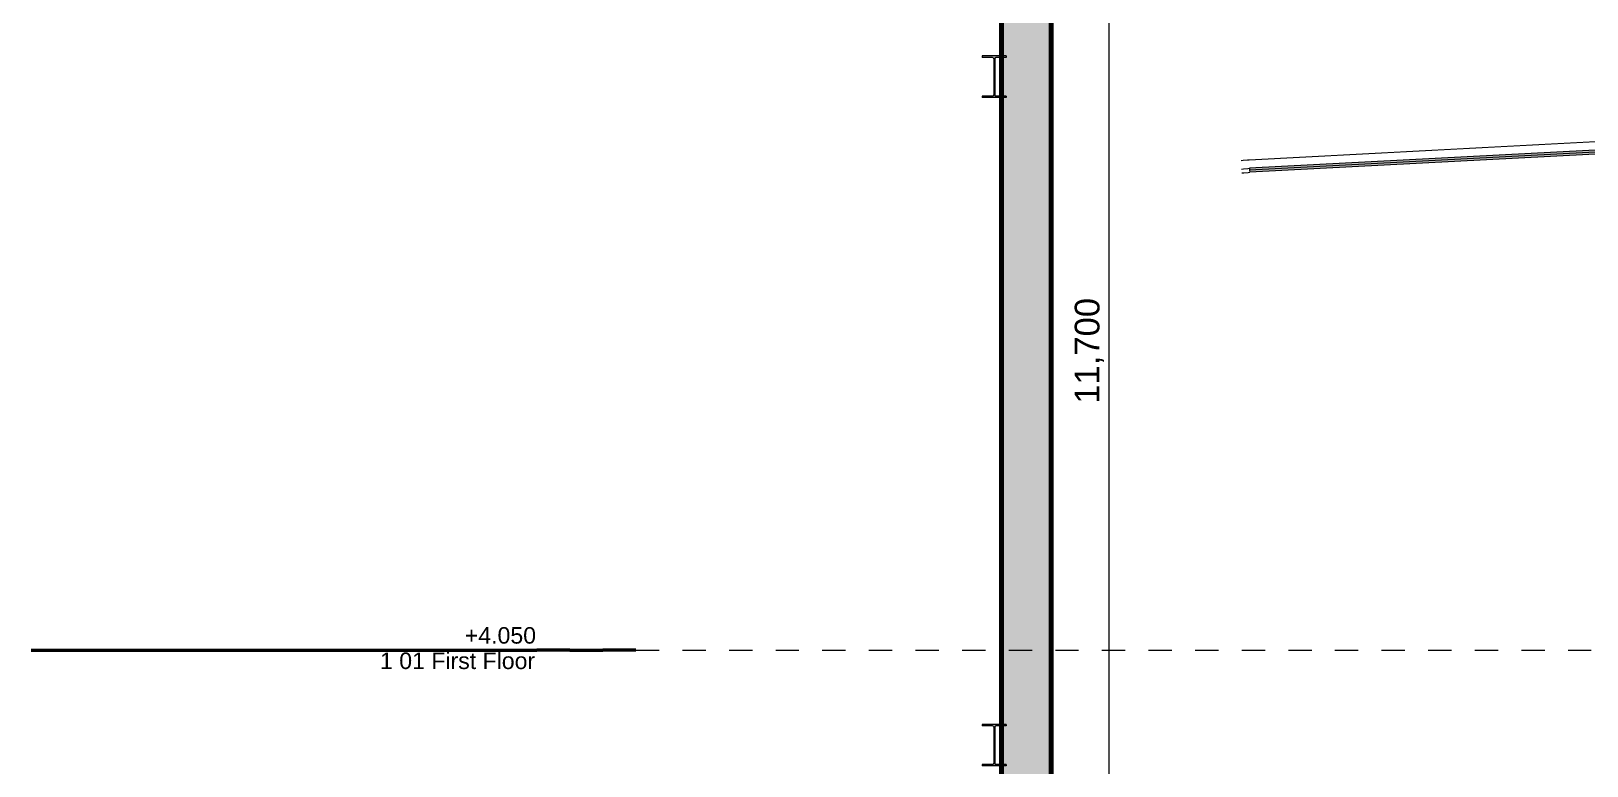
# Model space of a CAD drawing. Header units: millimetres. Extents: x -48147 to 1392261, y -496296 to 18123.
# Drawn here: x 1350092 to 1359513, y -488447 to -483995 of the extents above; entities that cross this region are included whole.
import ezdxf

# ---------------------------------------------------------------- set-up
doc = ezdxf.new("R2010")
doc.units = ezdxf.units.MM
doc.header["$MEASUREMENT"] = 0
doc.linetypes.add('Dashed', pattern=[2822.222233, 1411.111116, -1411.111116])
doc.linetypes.add('Wipeout_Contour', pattern=[1000, 0, -1000])
for name, color, linetype, lineweight, true_color in [('0_Pen_No__105', 7, 'Continuous', 15, 0xa6a6a6), ('0_Pen_No__25', 7, 'Continuous', 50, 0x2a2a2a), ('New_A-20-M_Ceiling_Pen_No__107', 7, 'Continuous', 15, 0xa6a6a6), ('New_A-25-M_Wall_Int_Pen_No__27', 7, 'Continuous', 50, 0x2a2a2a), ('New_A-25-M_Wall_Int_Pen_No__81', 7, 'Continuous', 20, 0x6a6a6a)]:
    doc.layers.add(name, color=color, linetype=linetype, lineweight=lineweight, true_color=true_color)
for name, color, linetype, lineweight in [('0_Pen_No__6', 7, 'Continuous', 35), ('A-95-D_1_20_Pen_No__1', 7, 'Continuous', 13), ('New_A-20-M_Ceiling_Pen_No__192', 7, 'Continuous', 13), ('New_A-20-M_Ceiling_Pen_No__92', 8, 'Continuous', 13), ('New_S-280-M_STRUCT_FRAME.IFC Import_Pen_No__1', 7, 'Continuous', 13), ('New_S-280-M_STRUCT_FRAME.IFC Import_Pen_No__160', 5, 'Continuous', 200)]:
    doc.layers.add(name, color=color, linetype=linetype, lineweight=lineweight)
for name, color, linetype in [('A-95-D_1_20', 7, 'Continuous'), ('New_A-20-M_Ceiling', 7, 'Continuous'), ('New_A-25-M_Wall_Int', 7, 'Continuous'), ('New_S-280-M_STRUCT_FRAME.IFC Import', 7, 'Continuous')]:
    doc.layers.add(name, color=color, linetype=linetype)
doc.styles.add('GENERATED_STYLE_1', font='')
doc.styles.add('GENERATED_STYLE_2', font='')
doc.styles.get('GENERATED_STYLE_1').set_extended_font_data('Swis721 BT')
doc.styles.get('GENERATED_STYLE_2').set_extended_font_data('Arial')
doc.dimstyles.new('GENERATED_STYLE__5', dxfattribs={"dimtxt": 150, "dimasz": 47.5, "dimexe": 0.18, "dimexo": 0, "dimgap": 0.09, "dimtad": 1, "dimdec": 0, "dimzin": 0, "dimdsep": 46, "dimtxsty": 'GENERATED_STYLE_2', "dimblk": 'ARROWHEAD_2', "dimblk1": 'ARROWHEAD_2', "dimblk2": 'ARROWHEAD_2', "dimcen": 0.09, "dimclrd": 7, "dimclre": 7, "dimclrt": 7, "dimadec": 0, "dimazin": 0, "dimtfac": 1, "dimtdec": 4, "dimtmove": 0, "dimatfit": 3, "dimfxl": 1, "dimtolj": 1, "dimtzin": 0, "dimarcsym": 0})

# ---------------------------------------------------------------- blocks, each defined once
blk = doc.blocks.new('Section Elem_3_1', base_point=(1317838.7, -491795.5))
at = {"layer": 'New_A-25-M_Wall_Int_Pen_No__81', "linetype": 'Continuous', "lineweight": 0, "true_color": 0x353535}
blk.add_hatch(color=250, dxfattribs=at).paths.add_polyline_path([(1355973, -480095.5), (1355973, -491795.5), (1356273, -491795.5), (1356273, -480095.5)])
at = {"layer": 'New_A-25-M_Wall_Int_Pen_No__27', "linetype": 'Continuous'}
for p, q in [((1355973, -480095.5), (1355973, -491795.5)), ((1356273, -480095.5), (1356273, -491795.5))]:
    blk.add_line(p, q, dxfattribs=at)
blk = doc.blocks.new('Section Elem_4_1', base_point=(1317838.7, -491795.5))
at = {"layer": 'New_A-25-M_Wall_Int_Pen_No__27', "linetype": 'Continuous'}
blk.add_line((1356262.1, -480095.5), (1356262.1, -491795.5), dxfattribs=at)
at = {"color": 254, "linetype": 'Wipeout_Contour', "lineweight": 0, "ltscale": 5759181.35626186}
blk.add_wipeout([(1355907.2, -484388.4), (1355912.9, -484388.4), (1355912.9, -484154.1), (1355907.2, -484154.1)], dxfattribs=at).dxf.layer = 'New_A-25-M_Wall_Int'
at = {"color": 254, "linetype": 'Wipeout_Contour', "lineweight": 0, "ltscale": 5764650.370343395}
blk.add_wipeout([(1355907.2, -488438.4), (1355912.9, -488438.4), (1355912.9, -488204.1), (1355907.2, -488204.1)], dxfattribs=at).dxf.layer = 'New_A-25-M_Wall_Int'
at = {"color": 254, "linetype": 'Wipeout_Contour', "lineweight": 0, "ltscale": 5758623.654198958}
blk.add_wipeout([(1355907.2, -483567.5), (1355907.2, -484145.5), (1355912.9, -484145.5), (1355912.9, -483567.5)], dxfattribs=at).dxf.layer = 'New_A-25-M_Wall_Int'
at = {"color": 254, "linetype": 'Wipeout_Contour', "lineweight": 0, "ltscale": 5761915.240020863}
blk.add_wipeout([(1355912.9, -484397), (1355907.2, -484397), (1355907.2, -488195.5), (1355912.9, -488195.5)], dxfattribs=at).dxf.layer = 'New_A-25-M_Wall_Int'
at = {"color": 254, "linetype": 'Wipeout_Contour', "lineweight": 0, "ltscale": 5758690.967438567}
blk.add_wipeout([(1355942.9, -483567.5), (1355912.9, -483567.5), (1355912.9, -484145.5), (1355942.9, -484145.5)], dxfattribs=at).dxf.layer = 'New_A-25-M_Wall_Int'
at = {"color": 254, "linetype": 'Wipeout_Contour', "lineweight": 0, "ltscale": 11529349.85395972}
blk.add_wipeout([(1355913.4, -488204.1), (1355912.9, -488204.1), (1355912.9, -488438.4), (1355913.4, -488438.4), (1355918.7, -488436.2), (1355921, -488430.8), (1355921, -488211.7), (1355918.7, -488206.3)], dxfattribs=at).dxf.layer = 'New_A-25-M_Wall_Int'
at = {"color": 254, "linetype": 'Wipeout_Contour', "lineweight": 0, "ltscale": 5761982.514820504}
blk.add_wipeout([(1355912.9, -484397), (1355912.9, -488195.5), (1355942.9, -488195.5), (1355942.9, -484397)], dxfattribs=at).dxf.layer = 'New_A-25-M_Wall_Int'
at = {"color": 254, "linetype": 'Wipeout_Contour', "lineweight": 0, "ltscale": 11518411.87261064}
blk.add_wipeout([(1355913.4, -484154.1), (1355912.9, -484154.1), (1355912.9, -484388.4), (1355913.4, -484388.4), (1355918.7, -484386.2), (1355921, -484380.8), (1355921, -484161.7), (1355918.7, -484156.3)], dxfattribs=at).dxf.layer = 'New_A-25-M_Wall_Int'
at = {"color": 254, "linetype": 'Wipeout_Contour', "lineweight": 0, "ltscale": 11529478.94510084}
blk.add_wipeout([(1355927.2, -488430.8), (1355929.4, -488436.2), (1355934.8, -488438.4), (1355942.9, -488438.4), (1355942.9, -488204.1), (1355934.8, -488204.1), (1355929.4, -488206.3), (1355927.2, -488211.7)], dxfattribs=at).dxf.layer = 'New_A-25-M_Wall_Int'
at = {"color": 254, "linetype": 'Wipeout_Contour', "lineweight": 0, "ltscale": 11518541.08639459}
blk.add_wipeout([(1355927.2, -484161.7), (1355927.2, -484380.8), (1355929.4, -484386.2), (1355934.8, -484388.4), (1355942.9, -484388.4), (1355942.9, -484154.1), (1355934.8, -484154.1), (1355929.4, -484156.3)], dxfattribs=at).dxf.layer = 'New_A-25-M_Wall_Int'
at = {"color": 254, "linetype": 'Wipeout_Contour', "lineweight": 0, "ltscale": 5762073.720846888}
blk.add_wipeout([(1355942.9, -484397), (1355942.9, -488195.5), (1355961.3, -488195.5), (1355961.3, -484397)], dxfattribs=at).dxf.layer = 'New_A-25-M_Wall_Int'
at = {"color": 254, "linetype": 'Wipeout_Contour', "lineweight": 0, "ltscale": 5759339.9122853}
blk.add_wipeout([(1355942.9, -484154.1), (1355942.9, -484388.4), (1355961.3, -484388.4), (1355961.3, -484154.1)], dxfattribs=at).dxf.layer = 'New_A-25-M_Wall_Int'
at = {"color": 254, "linetype": 'Wipeout_Contour', "lineweight": 0, "ltscale": 5764808.775946585}
blk.add_wipeout([(1355961.3, -488204.1), (1355942.9, -488204.1), (1355942.9, -488438.4), (1355961.3, -488438.4)], dxfattribs=at).dxf.layer = 'New_A-25-M_Wall_Int'
at = {"color": 254, "linetype": 'Wipeout_Contour', "lineweight": 0, "ltscale": 5758782.225578139}
blk.add_wipeout([(1355942.9, -483567.5), (1355942.9, -484145.5), (1355961.3, -484145.5), (1355961.3, -483567.5)], dxfattribs=at).dxf.layer = 'New_A-25-M_Wall_Int'
at = {"layer": 'New_A-25-M_Wall_Int_Pen_No__81', "linetype": 'Continuous', "lineweight": 0, "true_color": 0x353535}
blk.add_hatch(color=250, dxfattribs=at).paths.add_polyline_path([(1356262.1, -491795.5), (1356262.1, -480095.5), (1355961.3, -480095.5), (1355961.3, -491795.5)])
at = {"layer": 'New_A-25-M_Wall_Int_Pen_No__27', "linetype": 'Continuous'}
blk.add_line((1355961.3, -480095.5), (1355961.3, -491795.5), dxfattribs=at)
blk = doc.blocks.new('Section Elem_55_1', base_point=(1317838.7, -491795.5))
at = {"color": 254, "linetype": 'Wipeout_Contour', "lineweight": 0, "ltscale": 7217483.834154881}
blk.add_wipeout([(1357435, -484853.4), (1357423.9, -484854.3), (1363030.2, -484561.1), (1363038.7, -484560.2), (1357439.8, -484853)], dxfattribs=at).dxf.layer = 'New_A-20-M_Ceiling'
at = {"color": 254, "linetype": 'Wipeout_Contour', "lineweight": 0, "ltscale": 5776081.843480536}
blk.add_wipeout([(1357442.2, -484852.8), (1357439.9, -484853), (1363038.7, -484560.2), (1363040.3, -484560)], dxfattribs=at).dxf.layer = 'New_A-20-M_Ceiling'
at = {"color": 254, "linetype": 'Wipeout_Contour', "lineweight": 0, "ltscale": 8664186.356011795}
blk.add_wipeout([(1357442.2, -484852.8), (1363040.3, -484560), (1363049.1, -484559.1), (1363053.5, -484558.4), (1357465.1, -484850.6), (1357461.5, -484851)], dxfattribs=at).dxf.layer = 'New_A-20-M_Ceiling'
at = {"color": 254, "linetype": 'Wipeout_Contour', "lineweight": 0, "ltscale": 5776159.597508478}
blk.add_wipeout([(1357471.2, -484849.9), (1357465.1, -484850.6), (1363053.5, -484558.4), (1363057.1, -484557.8)], dxfattribs=at).dxf.layer = 'New_A-20-M_Ceiling'
at = {"color": 254, "linetype": 'Wipeout_Contour', "lineweight": 0, "ltscale": 5765613.328634864}
blk.add_wipeout([(1357422.6, -484830.3), (1357433.8, -484829.4), (1357431.1, -484779.5), (1357420, -484780.4)], dxfattribs=at).dxf.layer = 'New_A-20-M_Ceiling'
at = {"color": 254, "linetype": 'Wipeout_Contour', "lineweight": 0, "ltscale": 5765681.966370309}
blk.add_wipeout([(1357431.1, -484779.5), (1357433.8, -484829.4), (1357460.2, -484827.1), (1357457.6, -484777.1)], dxfattribs=at).dxf.layer = 'New_A-20-M_Ceiling'
at = {"color": 254, "linetype": 'Wipeout_Contour', "lineweight": 0, "ltscale": 5765747.778907812}
blk.add_wipeout([(1357457.6, -484777.1), (1357460.2, -484827.1), (1357469.9, -484826), (1357467.3, -484776)], dxfattribs=at).dxf.layer = 'New_A-20-M_Ceiling'
at = {"color": 254, "linetype": 'Wipeout_Contour', "lineweight": 0, "ltscale": 5765804.754823649}
blk.add_wipeout([(1357460.2, -484827.1), (1357461.5, -484851), (1357471.2, -484849.9), (1357469.9, -484826)], dxfattribs=at).dxf.layer = 'New_A-20-M_Ceiling'
at = {"color": 254, "linetype": 'Wipeout_Contour', "lineweight": 0, "ltscale": 5765738.955738638}
blk.add_wipeout([(1357433.8, -484829.4), (1357435, -484853.4), (1357461.5, -484851), (1357460.2, -484827.1)], dxfattribs=at).dxf.layer = 'New_A-20-M_Ceiling'
at = {"color": 254, "linetype": 'Wipeout_Contour', "lineweight": 0, "ltscale": 5765670.288665532}
blk.add_wipeout([(1357435, -484853.4), (1357433.8, -484829.4), (1357422.6, -484830.3), (1357423.9, -484854.3)], dxfattribs=at).dxf.layer = 'New_A-20-M_Ceiling'
at = {"color": 254, "linetype": 'Wipeout_Contour', "lineweight": 0, "ltscale": 5776093.042990047}
blk.add_wipeout([(1363053.2, -484483.9), (1357467.3, -484776), (1357469.9, -484826), (1363055.9, -484533.9)], dxfattribs=at).dxf.layer = 'New_A-20-M_Ceiling'
at = {"layer": 'New_A-20-M_Ceiling_Pen_No__107', "linetype": 'Continuous'}
for points in [[(1357469.9, -484826), (1357470.6, -484837.9), (1363056.5, -484545.8), (1363055.9, -484533.9)], [(1357470.6, -484837.9), (1357471.2, -484849.9), (1363057.1, -484557.8), (1363056.5, -484545.8)]]:
    blk.add_hatch(color=256, dxfattribs=at).paths.add_polyline_path(points)
at = {"layer": 'New_A-20-M_Ceiling_Pen_No__192', "linetype": 'Continuous'}
for p, q in [((1363053.2, -484483.9), (1357467.3, -484776)), ((1363055.9, -484533.9), (1357469.9, -484826)), ((1363056.5, -484545.8), (1357470.6, -484837.9)), ((1363057.1, -484557.8), (1357471.2, -484849.9))]:
    blk.add_line(p, q, dxfattribs=at)
at = {"layer": 'New_A-20-M_Ceiling_Pen_No__192', "linetype": 'Continuous', "flags": 128}
for points in [[(1363055.9, -484533.9), (1363056.5, -484545.8), (1363057.1, -484557.8)], [(1357469.9, -484826), (1357470.6, -484837.9), (1357471.2, -484849.9)]]:
    blk.add_lwpolyline(points, dxfattribs=at)
at = {"layer": 'New_A-20-M_Ceiling_Pen_No__92', "linetype": 'Continuous'}
for p, q in [((1363049.1, -484559.1), (1363030.2, -484561.1)), ((1363057.1, -484557.8), (1363049.1, -484559.1)), ((1357431.1, -484779.5), (1357420, -484780.4)), ((1357457.6, -484777.1), (1357431.1, -484779.5)), ((1357467.3, -484776), (1357457.6, -484777.1)), ((1357422.6, -484830.3), (1357433.8, -484829.4)), ((1357423.9, -484854.3), (1357435, -484853.4)), ((1357433.8, -484829.4), (1357460.2, -484827.1)), ((1357435, -484853.4), (1357461.5, -484851)), ((1357460.2, -484827.1), (1357469.9, -484826)), ((1357461.5, -484851), (1357471.2, -484849.9))]:
    blk.add_line(p, q, dxfattribs=at)
blk = doc.blocks.new('Section Elem_98_1', base_point=(1317838.7, -491795.5))
at = {"layer": 'New_S-280-M_STRUCT_FRAME.IFC Import_Pen_No__160', "linetype": 'Continuous', "lineweight": 0, "true_color": 0x00007f}
blk.add_hatch(color=176, dxfattribs=at).paths.add_polyline_path([(1355851, -488447), (1355997.1, -488447), (1355997.1, -488438.4), (1355934.7, -488438.4), (1355929.3, -488436.2), (1355927.1, -488430.8), (1355927.1, -488211.7), (1355929.3, -488206.3), (1355934.7, -488204.1), (1355997.1, -488204.1), (1355997.1, -488195.5), (1355851, -488195.5), (1355851, -488204.1), (1355913.4, -488204.1), (1355918.7, -488206.3), (1355921, -488211.7), (1355921, -488430.8), (1355918.7, -488436.2), (1355913.4, -488438.4), (1355851, -488438.4)])
at = {"layer": 'New_S-280-M_STRUCT_FRAME.IFC Import_Pen_No__1', "linetype": 'Continuous'}
for p, q in [((1355851, -488195.5), (1355851, -488204.1)), ((1355997.1, -488195.5), (1355851, -488195.5)), ((1355997.1, -488204.1), (1355934.8, -488204.1)), ((1355851, -488438.4), (1355851, -488447)), ((1355997.1, -488447), (1355851, -488447)), ((1355997.1, -488438.4), (1355934.8, -488438.4))]:
    blk.add_line(p, q, dxfattribs=at)
at = {"layer": 'New_S-280-M_STRUCT_FRAME.IFC Import_Pen_No__1', "linetype": 'Continuous', "flags": 128}
for points in [[(1355918.7, -488206.3), (1355913.4, -488204.1), (1355851, -488204.1)], [(1355918.7, -488206.3), (1355921, -488211.7), (1355921, -488430.8), (1355918.7, -488436.2)], [(1355918.7, -488436.2), (1355913.4, -488438.4), (1355851, -488438.4)]]:
    blk.add_lwpolyline(points, dxfattribs=at)
blk = doc.blocks.new('Section Elem_102_1', base_point=(1317838.7, -491795.5))
at = {"layer": 'New_S-280-M_STRUCT_FRAME.IFC Import_Pen_No__160', "linetype": 'Continuous', "lineweight": 0, "true_color": 0x00007f}
blk.add_hatch(color=176, dxfattribs=at).paths.add_polyline_path([(1355851, -484397), (1355997.1, -484397), (1355997.1, -484388.4), (1355934.7, -484388.4), (1355929.3, -484386.2), (1355927.1, -484380.8), (1355927.1, -484161.7), (1355929.3, -484156.3), (1355934.7, -484154.1), (1355997.1, -484154.1), (1355997.1, -484145.5), (1355851, -484145.5), (1355851, -484154.1), (1355913.4, -484154.1), (1355918.7, -484156.3), (1355921, -484161.7), (1355921, -484380.8), (1355918.7, -484386.2), (1355913.4, -484388.4), (1355851, -484388.4)])
at = {"layer": 'New_S-280-M_STRUCT_FRAME.IFC Import_Pen_No__1', "linetype": 'Continuous'}
for p, q in [((1355851, -484145.5), (1355851, -484154.1)), ((1355997.1, -484145.5), (1355851, -484145.5)), ((1355997.1, -484154.1), (1355934.8, -484154.1)), ((1355851, -484388.4), (1355851, -484397)), ((1355997.1, -484397), (1355851, -484397)), ((1355997.1, -484388.4), (1355934.8, -484388.4))]:
    blk.add_line(p, q, dxfattribs=at)
at = {"layer": 'New_S-280-M_STRUCT_FRAME.IFC Import_Pen_No__1', "linetype": 'Continuous', "flags": 128}
for points in [[(1355918.7, -484156.3), (1355913.4, -484154.1), (1355851, -484154.1)], [(1355918.7, -484156.3), (1355921, -484161.7), (1355921, -484380.8), (1355918.7, -484386.2)], [(1355918.7, -484386.2), (1355913.4, -484388.4), (1355851, -484388.4)]]:
    blk.add_lwpolyline(points, dxfattribs=at)
blk = doc.blocks.new('Section Elem_141_1', base_point=(1317838.7, -491795.5))
at = {"layer": 'New_S-280-M_STRUCT_FRAME.IFC Import_Pen_No__160', "linetype": 'Continuous', "lineweight": 0, "true_color": 0x00007f}
for points in [[(1355927.1, -488211.7), (1355927.1, -488430.8), (1355929.3, -488436.2), (1355934.7, -488438.4), (1355934.8, -488438.4), (1355929.4, -488436.2), (1355927.2, -488430.8), (1355927.2, -488211.7), (1355929.4, -488206.3), (1355934.8, -488204.1), (1355934.7, -488204.1), (1355929.3, -488206.3)], [(1355997.1, -488195.5), (1355997.1, -488204.1), (1355997.2, -488204.1), (1355997.2, -488195.5)], [(1355997.1, -488438.4), (1355997.1, -488447), (1355997.2, -488447), (1355997.2, -488438.4)]]:
    blk.add_hatch(color=176, dxfattribs=at).paths.add_polyline_path(points)
at = {"layer": 'New_S-280-M_STRUCT_FRAME.IFC Import_Pen_No__1', "linetype": 'Continuous'}
for p, q in [((1355934.8, -488204.1), (1355929.4, -488206.3)), ((1355997.2, -488195.5), (1355997.1, -488195.5)), ((1355997.2, -488204.1), (1355997.1, -488204.1)), ((1355997.2, -488195.5), (1355997.2, -488204.1)), ((1355929.4, -488436.2), (1355934.8, -488438.4)), ((1355997.2, -488438.4), (1355997.1, -488438.4)), ((1355997.2, -488447), (1355997.1, -488447)), ((1355997.2, -488438.4), (1355997.2, -488447))]:
    blk.add_line(p, q, dxfattribs=at)
at = {"layer": 'New_S-280-M_STRUCT_FRAME.IFC Import_Pen_No__1', "linetype": 'Continuous', "flags": 128}
blk.add_lwpolyline([(1355929.4, -488206.3), (1355927.2, -488211.7), (1355927.2, -488430.8), (1355929.4, -488436.2)], dxfattribs=at)
blk = doc.blocks.new('Section Elem_145_1', base_point=(1317838.7, -491795.5))
at = {"layer": 'New_S-280-M_STRUCT_FRAME.IFC Import_Pen_No__160', "linetype": 'Continuous', "lineweight": 0, "true_color": 0x00007f}
for points in [[(1355927.1, -484161.7), (1355927.1, -484380.8), (1355929.3, -484386.2), (1355934.7, -484388.4), (1355934.8, -484388.4), (1355929.4, -484386.2), (1355927.2, -484380.8), (1355927.2, -484161.7), (1355929.4, -484156.3), (1355934.8, -484154.1), (1355934.7, -484154.1), (1355929.3, -484156.3)], [(1355997.1, -484145.5), (1355997.1, -484154.1), (1355997.2, -484154.1), (1355997.2, -484145.5)], [(1355997.1, -484388.4), (1355997.1, -484397), (1355997.2, -484397), (1355997.2, -484388.4)]]:
    blk.add_hatch(color=176, dxfattribs=at).paths.add_polyline_path(points)
at = {"layer": 'New_S-280-M_STRUCT_FRAME.IFC Import_Pen_No__1', "linetype": 'Continuous'}
for p, q in [((1355934.8, -484154.1), (1355929.4, -484156.3)), ((1355997.2, -484145.5), (1355997.1, -484145.5)), ((1355997.2, -484154.1), (1355997.1, -484154.1)), ((1355997.2, -484145.5), (1355997.2, -484154.1)), ((1355929.4, -484386.2), (1355934.8, -484388.4)), ((1355997.2, -484388.4), (1355997.1, -484388.4)), ((1355997.2, -484397), (1355997.1, -484397)), ((1355997.2, -484388.4), (1355997.2, -484397))]:
    blk.add_line(p, q, dxfattribs=at)
at = {"layer": 'New_S-280-M_STRUCT_FRAME.IFC Import_Pen_No__1', "linetype": 'Continuous', "flags": 128}
blk.add_lwpolyline([(1355929.4, -484156.3), (1355927.2, -484161.7), (1355927.2, -484380.8), (1355929.4, -484386.2)], dxfattribs=at)
blk = doc.blocks.new('*D206', base_point=(1317838.7, -491795.5))
at = {"layer": 'A-95-D_1_20_Pen_No__1', "linetype": 'Continuous'}
for p, q in [((1356650.8, -480113.6), (1356588.3, -480077.5)), ((1356619.6, -480095.5), (1356619.6, -480065)), ((1356666.5, -480095.5), (1356273, -480095.5)), ((1356619.6, -491795.5), (1356619.6, -480095.5)), ((1356666.5, -491795.5), (1356273, -491795.5)), ((1356588.3, -491777.5), (1356650.8, -491813.6)), ((1356619.6, -491826.1), (1356619.6, -491795.5))]:
    blk.add_line(p, q, dxfattribs=at)
at = {"layer": 'A-95-D_1_20_Pen_No__1', "insert": (1356589.6, -486252.5), "char_height": 150, "attachment_point": 7, "rotation": 90, "style": 'GENERATED_STYLE_2'}
blk.add_mtext('\\A1;{\\fArial|b0|i0|c0|p34;11,700}', dxfattribs=at)
blk = doc.blocks.new('ARROWHEAD_2')
at = {"color": 0, "linetype": 'Continuous', "lineweight": 0}
for p, q in [((0, 0), (-1, 0)), ((-0.38, -0.66), (0.38, 0.66))]:
    blk.add_line(p, q, dxfattribs=at)
blk = doc.blocks.new('S-21 Building Section_STORY_MARKER', base_point=(1317838.7, -491795.5))
at = {"layer": '0_Pen_No__105', "linetype": 'Dashed', "ltscale": 0.1}
blk.add_line((1353754.3, -487745.5), (1380114.6, -487745.5), dxfattribs=at)
at = {"layer": '0_Pen_No__25', "linetype": 'Continuous'}
blk.add_line((1353754.3, -487745.5), (1353654.3, -487745.5), dxfattribs=at)
at = {"color": 254, "linetype": 'Wipeout_Contour', "lineweight": 0, "ltscale": 5748491.650053557}
blk.add_wipeout([(1350092.3, -487597.3), (1350092.3, -487893.8), (1353554.3, -487893.8), (1353554.3, -487597.3)], dxfattribs=at)
at = {"layer": '0_Pen_No__25', "linetype": 'Continuous'}
for p, q in [((1350092.3, -487745.5), (1353154.3, -487745.5)), ((1353354.3, -487745.5), (1353154.3, -487745.5)), ((1353354.3, -487745.5), (1353554.3, -487745.5)), ((1353654.3, -487745.5), (1353554.3, -487745.5))]:
    blk.add_line(p, q, dxfattribs=at)
at = {"layer": '0_Pen_No__6', "char_height": 100, "attachment_point": 1, "style": 'GENERATED_STYLE_1'}
for s, insert in [('\\A1;{\\fSwis721 BT|b0|i0|c0|p34;+4.050}', (1352718.6, -487606.1)), ('\\A1;{\\fSwis721 BT|b0|i0|c0|p34;1 01 First Floor}', (1352205, -487760.1))]:
    blk.add_mtext(s, dxfattribs=dict(at, insert=insert))

msp = doc.modelspace()

# ---------------------------------------------------------------- block references
at = {"layer": 'New_A-20-M_Ceiling'}
msp.add_blockref('Section Elem_55_1', (1317838.7, -491795.5), dxfattribs=at)
at = {"layer": 'New_A-25-M_Wall_Int'}
msp.add_blockref('Section Elem_3_1', (1317838.7, -491795.5), dxfattribs=at)

# ---------------------------------------------------------------- next in the draw order: block references
msp.add_blockref('Section Elem_4_1', (1317838.7, -491795.5), dxfattribs=at)

# ---------------------------------------------------------------- next in the draw order: block references
at = {"layer": 'New_S-280-M_STRUCT_FRAME.IFC Import'}
for name in ['Section Elem_102_1', 'Section Elem_145_1', 'Section Elem_98_1', 'Section Elem_141_1']:
    msp.add_blockref(name, (1317838.7, -491795.5), dxfattribs=at)

# ---------------------------------------------------------------- next in the draw order: dimensions: what is measured, and where the dimension line sits
at = {"layer": 'A-95-D_1_20', "linetype": 'Continuous'}
dim = msp.add_linear_dim(base=(1356619.6, -480095.5), p1=(1356273, -491795.5), p2=(1356273, -480095.5), angle=90, dimstyle='GENERATED_STYLE__5', dxfattribs=at)
dim.commit()
dim.dimension.update_dxf_attribs({"geometry": '*D206', "text_midpoint": (1356514.6, -485904.7), "dimtype": 160, "text_rotation": 90})

# ---------------------------------------------------------------- next in the draw order: block references
at = {"linetype": 'Continuous', "lineweight": 0}
msp.add_blockref('S-21 Building Section_STORY_MARKER', (1317838.7, -491795.5), dxfattribs=at)

doc.saveas('drawing.dxf')
